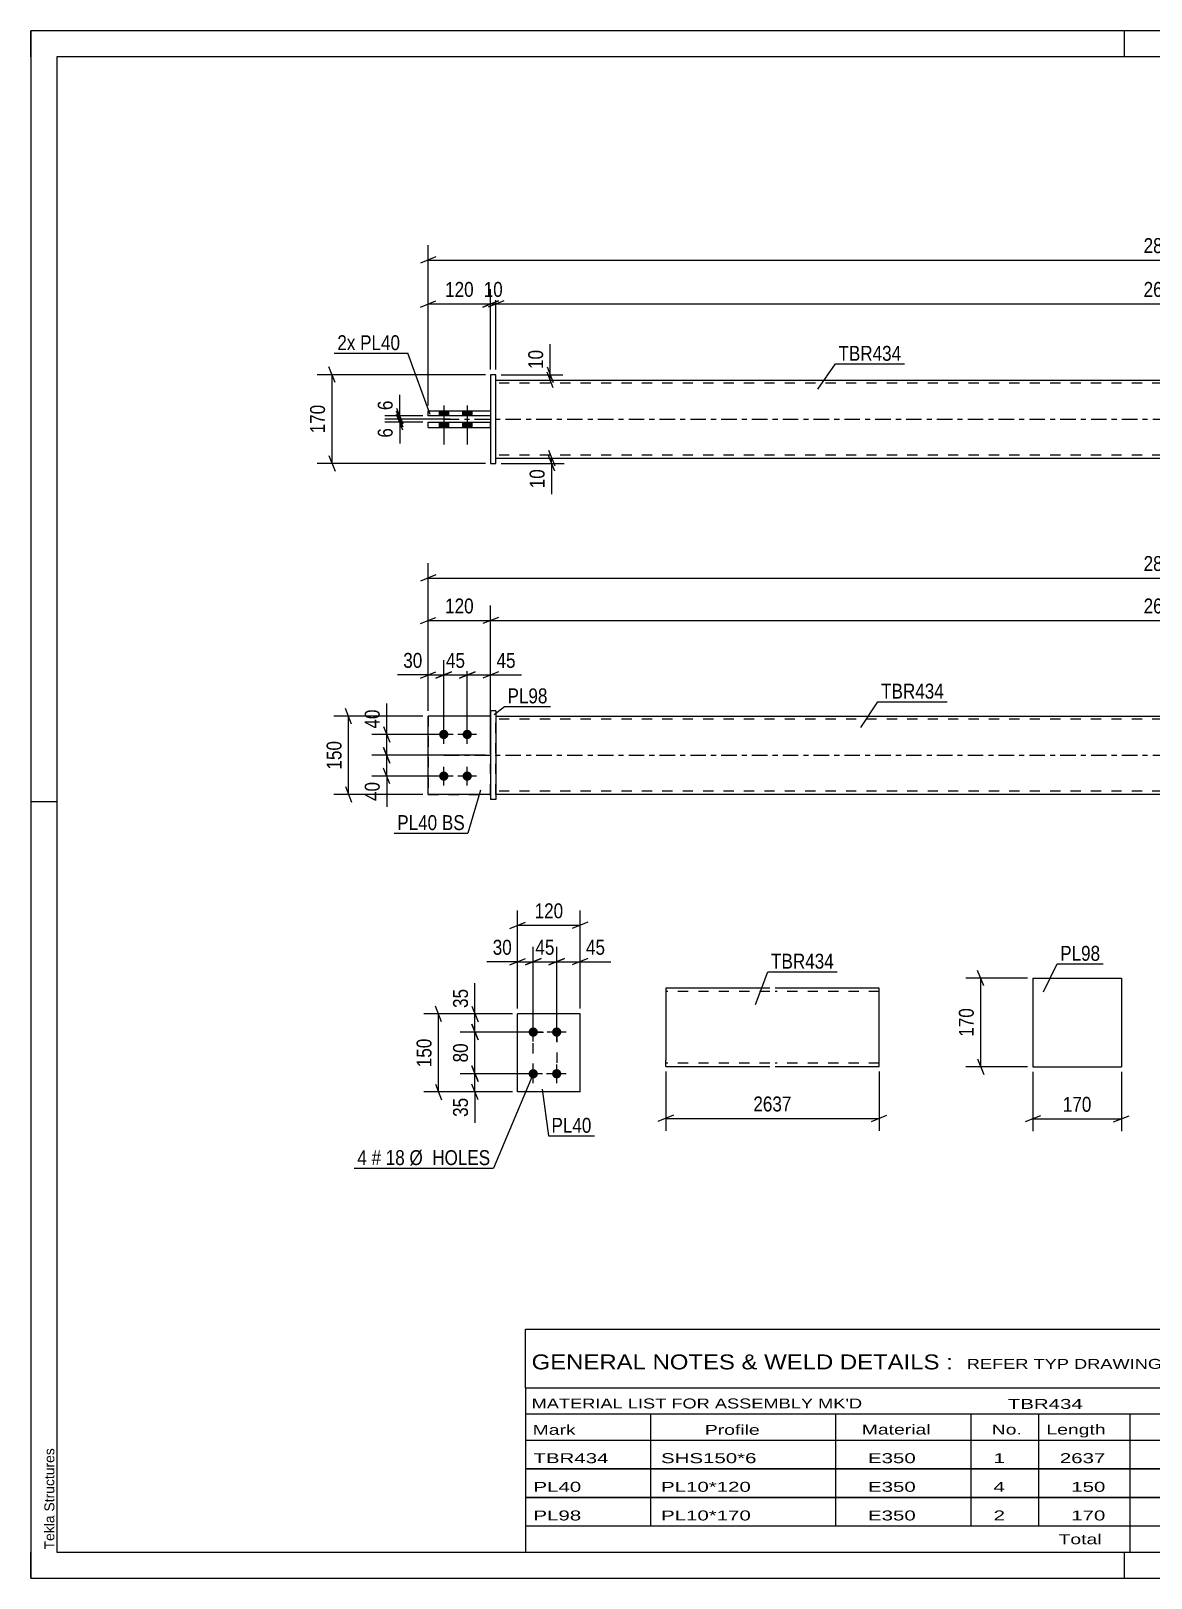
# Model space of a CAD drawing. Header units: millimetres. Extents: x 0 to 420, y 0 to 297.
# Drawn here: x 0 to 215.1, y 0 to 297 of the extents above; entities that cross this region are included whole.
import ezdxf

# ---------------------------------------------------------------- set-up
doc = ezdxf.new("R2010")
doc.units = ezdxf.units.MM
doc.linetypes.add('DXK_LINE_DOT2', pattern=[3.9198, 1.9599, -1.9599])
doc.linetypes.add('DXK_LINE_DOT3', pattern=[5.9187, 2.979, -0.9799, 0.9799, -0.9799])
doc.styles.add('Arial', font='ARIAL.TTF', dxfattribs={"height": 0.2})
doc.styles.add('Arial Narrow', font='ARIALN.TTF', dxfattribs={"height": 0.2})

# ---------------------------------------------------------------- blocks, each defined once
blk = doc.blocks.new('Unknown-580574633-1163')
at = {"color": 5, "linetype": 'Continuous'}
for p, q in [((420, 297), (0, 297)), ((0, 297), (0, 0)), ((0, 292), (0, 297)), ((210, 292), (210, 297)), ((415, 292), (5, 292)), ((5, 292), (5, 5)), ((5, 149), (0, 149)), ((0, 0), (0, 5)), ((5, 5), (415, 5)), ((210, 0), (210, 5)), ((0, 0), (420, 0))]:
    blk.add_line(p, q, dxfattribs=at)
at = {"color": 174, "linetype": 'Continuous', "style": 'Arial'}
blk.add_text('Tekla Structures', height=1.9102, rotation=90, dxfattribs=at).set_placement((4.5, 5.5))
blk = doc.blocks.new('Part-580574633-1761 - 1733')
at = {"color": 2, "linetype": 'Continuous'}
for p, q in [((88.28, 165.45), (76.28, 165.45)), ((76.28, 150.45), (76.28, 165.45)), ((88.28, 150.45), (76.28, 150.45))]:
    blk.add_line(p, q, dxfattribs=at)
at = {"color": 7, "linetype": 'DXK_LINE_DOT2'}
blk.add_line((88.28, 150.45), (88.28, 165.45), dxfattribs=at)
blk = doc.blocks.new('Bolt-580574633-1735 - 1733')
at = {"linetype": 'Continuous'}
for points in [[(79.28, 161.05, -1), (79.28, 162.85, -1)], [(83.78, 161.05, -1), (83.78, 162.85, -1)], [(79.28, 153.05, -1), (79.28, 154.85, -1)], [(83.78, 153.05, -1), (83.78, 154.85, -1)]]:
    blk.add_hatch(color=1, dxfattribs=at).paths.add_polyline_path(points)
at = {"color": 1, "linetype": 'Continuous'}
for p, q in [((79.28, 160.15), (79.28, 163.75)), ((83.78, 160.15), (83.78, 163.75)), ((81.08, 161.95), (77.48, 161.95)), ((85.58, 161.95), (81.98, 161.95)), ((79.28, 152.15), (79.28, 155.75)), ((83.78, 152.15), (83.78, 155.75)), ((81.08, 153.95), (77.48, 153.95)), ((85.58, 153.95), (81.98, 153.95))]:
    blk.add_line(p, q, dxfattribs=at)
blk = doc.blocks.new('Part-580574633-1741 - 1733')
at = {"color": 2, "linetype": 'Continuous'}
for p, q in [((89.28, 165.45), (217.28, 165.45)), ((217.38, 165.45), (345.38, 165.45)), ((217.28, 150.45), (89.28, 150.45)), ((345.38, 150.45), (217.38, 150.45))]:
    blk.add_line(p, q, dxfattribs=at)
at = {"color": 7, "linetype": 'DXK_LINE_DOT2'}
for p, q in [((89.28, 150.45), (89.28, 165.45)), ((217.28, 164.85), (89.28, 164.85)), ((345.38, 164.85), (217.38, 164.85)), ((345.38, 150.45), (345.38, 165.45)), ((217.28, 151.05), (89.28, 151.05)), ((345.38, 151.05), (217.38, 151.05))]:
    blk.add_line(p, q, dxfattribs=at)
at = {"color": 7, "linetype": 'DXK_LINE_DOT3'}
for p, q in [((79.28, 157.95), (217.28, 157.95)), ((217.38, 157.95), (355.38, 157.95))]:
    blk.add_line(p, q, dxfattribs=at)
blk = doc.blocks.new('Part-580574633-1756 - 1733')
at = {"color": 2, "linetype": 'Continuous'}
for p, q in [((89.28, 166.45), (88.28, 166.45)), ((88.28, 166.45), (88.28, 149.45)), ((89.28, 166.45), (89.28, 149.45)), ((89.28, 149.45), (88.28, 149.45))]:
    blk.add_line(p, q, dxfattribs=at)
blk = doc.blocks.new('Part-580574633-1766 - 1733')
at = {"color": 7, "linetype": 'DXK_LINE_DOT2'}
for p, q in [((88.28, 165.45), (76.28, 165.45)), ((76.28, 165.45), (76.28, 150.45)), ((88.28, 150.45), (88.28, 165.45)), ((76.28, 150.45), (88.28, 150.45))]:
    blk.add_line(p, q, dxfattribs=at)
blk = doc.blocks.new('Part-580574633-1440 - 1390')
at = {"color": 2, "linetype": 'Continuous'}
for p, q in [((89.28, 229.99), (217.28, 229.99)), ((217.38, 229.99), (345.38, 229.99)), ((89.28, 214.99), (217.28, 214.99)), ((217.38, 214.99), (345.38, 214.99))]:
    blk.add_line(p, q, dxfattribs=at)
at = {"color": 7, "linetype": 'DXK_LINE_DOT2'}
for p, q in [((89.28, 214.99), (89.28, 229.99)), ((217.28, 229.39), (89.28, 229.39)), ((345.38, 229.39), (217.38, 229.39)), ((345.38, 229.99), (345.38, 214.99)), ((217.28, 215.59), (89.28, 215.59)), ((345.38, 215.59), (217.38, 215.59))]:
    blk.add_line(p, q, dxfattribs=at)
at = {"color": 7, "linetype": 'DXK_LINE_DOT3'}
for p, q in [((79.28, 222.49), (217.28, 222.49)), ((217.38, 222.49), (355.38, 222.49))]:
    blk.add_line(p, q, dxfattribs=at)
blk = doc.blocks.new('Bolt-580574633-1424 - 1390')
at = {"linetype": 'Continuous'}
for points in [[(78.38, 223.09), (80.18, 223.09), (80.18, 224.09), (78.38, 224.09)], [(78.38, 223.09), (80.18, 223.09), (80.18, 224.09), (78.38, 224.09)], [(82.88, 223.09), (84.68, 223.09), (84.68, 224.09), (82.88, 224.09)], [(82.88, 223.09), (84.68, 223.09), (84.68, 224.09), (82.88, 224.09)], [(78.38, 220.89), (80.18, 220.89), (80.18, 221.89), (78.38, 221.89)], [(78.38, 220.89), (80.18, 220.89), (80.18, 221.89), (78.38, 221.89)], [(82.88, 220.89), (84.68, 220.89), (84.68, 221.89), (82.88, 221.89)], [(82.88, 220.89), (84.68, 220.89), (84.68, 221.89), (82.88, 221.89)]]:
    blk.add_hatch(color=1, dxfattribs=at).paths.add_polyline_path(points)
at = {"color": 1, "linetype": 'Continuous'}
for p, q in [((78.38, 224.09), (78.38, 223.09)), ((78.38, 224.09), (78.38, 223.09)), ((79.28, 225.09), (79.28, 217.59)), ((79.28, 225.09), (79.28, 217.59)), ((80.18, 224.09), (80.18, 223.09)), ((80.18, 224.09), (80.18, 223.09)), ((82.88, 224.09), (82.88, 223.09)), ((82.88, 224.09), (82.88, 223.09)), ((83.78, 225.09), (83.78, 217.59)), ((83.78, 225.09), (83.78, 217.59)), ((84.68, 224.09), (84.68, 223.09)), ((84.68, 224.09), (84.68, 223.09)), ((78.38, 221.89), (78.38, 220.89)), ((78.38, 221.89), (78.38, 220.89)), ((80.18, 221.89), (80.18, 220.89)), ((80.18, 221.89), (80.18, 220.89)), ((82.88, 221.89), (82.88, 220.89)), ((82.88, 221.89), (82.88, 220.89)), ((84.68, 221.89), (84.68, 220.89)), ((84.68, 221.89), (84.68, 220.89))]:
    blk.add_line(p, q, dxfattribs=at)
blk = doc.blocks.new('Part-580574633-1451 - 1390')
at = {"color": 2, "linetype": 'Continuous'}
for p, q in [((76.28, 224.09), (88.28, 224.09)), ((76.28, 223.09), (76.28, 224.09)), ((88.28, 223.09), (76.28, 223.09))]:
    blk.add_line(p, q, dxfattribs=at)
at = {"color": 7, "linetype": 'DXK_LINE_DOT2'}
blk.add_line((88.28, 224.09), (88.28, 223.09), dxfattribs=at)
blk = doc.blocks.new('Part-580574633-1456 - 1390')
at = {"color": 2, "linetype": 'Continuous'}
for p, q in [((76.28, 220.89), (76.28, 221.89)), ((76.28, 221.89), (88.28, 221.89)), ((76.28, 220.89), (88.28, 220.89))]:
    blk.add_line(p, q, dxfattribs=at)
at = {"color": 7, "linetype": 'DXK_LINE_DOT2'}
blk.add_line((88.28, 220.89), (88.28, 221.89), dxfattribs=at)
blk = doc.blocks.new('Part-580574633-1457 - 1390')
at = {"color": 2, "linetype": 'Continuous'}
for p, q in [((89.28, 230.99), (88.28, 230.99)), ((88.28, 230.99), (88.28, 213.99)), ((89.28, 213.99), (89.28, 230.99)), ((88.28, 213.99), (89.28, 213.99))]:
    blk.add_line(p, q, dxfattribs=at)
blk = doc.blocks.new('Part-580574633-2157 - 2117')
at = {"color": 2, "linetype": 'Continuous'}
for p, q in [((105.46, 108.31), (93.46, 108.31)), ((93.46, 93.31), (93.46, 108.31)), ((105.46, 93.31), (105.46, 108.31)), ((105.46, 93.31), (93.46, 93.31))]:
    blk.add_line(p, q, dxfattribs=at)
blk = doc.blocks.new('Bolt-580574633-2152 - 2117')
at = {"linetype": 'Continuous'}
for points in [[(96.46, 103.91, -1), (96.46, 105.71, -1)], [(100.96, 103.91, -1), (100.96, 105.71, -1)], [(96.46, 95.91, -1), (96.46, 97.71, -1)], [(100.96, 95.91, -1), (100.96, 97.71, -1)]]:
    blk.add_hatch(color=1, dxfattribs=at).paths.add_polyline_path(points)
at = {"color": 1, "linetype": 'Continuous'}
for p, q in [((98.26, 104.81), (94.66, 104.81)), ((96.46, 103.01), (96.46, 106.61)), ((102.76, 104.81), (99.16, 104.81)), ((100.96, 103.01), (100.96, 106.61)), ((96.46, 95.01), (96.46, 98.61)), ((100.96, 95.01), (100.96, 98.61)), ((98.26, 96.81), (94.66, 96.81)), ((102.76, 96.81), (99.16, 96.81))]:
    blk.add_line(p, q, dxfattribs=at)
blk = doc.blocks.new('Part-580574633-2288 - 2282')
at = {"color": 2, "linetype": 'Continuous'}
for p, q in [((192.4, 115.16), (192.4, 98.16)), ((192.4, 115.16), (209.4, 115.16)), ((209.4, 115.16), (209.4, 98.16)), ((192.4, 98.16), (209.4, 98.16))]:
    blk.add_line(p, q, dxfattribs=at)
blk = doc.blocks.new('Part-580574633-2314 - 2307')
at = {"color": 2, "linetype": 'Continuous'}
for p, q in [((121.89, 113.23), (121.89, 99.43)), ((141.89, 113.23), (121.89, 113.23)), ((162.89, 113.23), (142.89, 113.23)), ((162.89, 98.23), (162.89, 113.23)), ((121.89, 98.58), (121.89, 99.43)), ((121.89, 98.32), (121.89, 98.58)), ((121.89, 98.23), (121.89, 98.32)), ((121.89, 98.23), (141.89, 98.23)), ((142.89, 98.23), (162.89, 98.23))]:
    blk.add_line(p, q, dxfattribs=at)
at = {"color": 7, "linetype": 'DXK_LINE_DOT2'}
for p, q in [((141.89, 112.63), (121.89, 112.63)), ((162.89, 112.63), (142.89, 112.63)), ((121.89, 98.58), (121.89, 99.43)), ((121.89, 98.83), (121.89, 98.88)), ((121.89, 98.83), (121.89, 98.88)), ((141.89, 98.83), (121.89, 98.83)), ((162.89, 98.83), (142.89, 98.83)), ((162.89, 98.83), (162.89, 98.88))]:
    blk.add_line(p, q, dxfattribs=at)
blk = doc.blocks.new('Rectangle-580574633-2267 - 2117')
at = {"color": 1, "linetype": 'DXK_LINE_DOT2'}
blk.add_lwpolyline([(96.46, 104.81), (100.96, 104.81), (100.96, 96.81), (96.46, 96.81), (96.46, 104.81)], close=True, dxfattribs=at)
blk = doc.blocks.new('StraightDimension-580574633-1850 - 1733')
at = {"color": 7, "linetype": 'Continuous'}
for p, q in [((76.28, 166.45), (76.28, 194.83)), ((358.38, 166.45), (358.38, 194.83)), ((77.78, 192.58), (74.78, 191.38)), ((76.28, 191.98), (358.38, 191.98)), ((356.88, 191.38), (359.88, 192.58))]:
    blk.add_line(p, q, dxfattribs=at)
at = {"color": 0}
blk.add_wipeout([(221.59, 192.73), (221.59, 196.93), (213.07, 196.93), (213.07, 192.73)], dxfattribs=at)
at = {"color": 3, "style": 'Arial Narrow'}
blk.add_text('2897', height=2.863, dxfattribs=at).set_placement((213.67, 193.33))
blk = doc.blocks.new('StraightDimension-580574633-1994 - 1733')
at = {"color": 7, "linetype": 'Continuous'}
for p, q in [((87.28, 157.95), (65.47, 157.95)), ((67.72, 159.45), (68.92, 156.45)), ((68.32, 153.95), (68.32, 157.95)), ((68.92, 152.45), (67.72, 155.45)), ((78.28, 153.95), (65.47, 153.95))]:
    blk.add_line(p, q, dxfattribs=at)
at = {"color": 0}
blk.add_wipeout([(67.57, 153.43), (63.37, 153.43), (63.37, 148.57), (67.57, 148.57)], dxfattribs=at)
at = {"color": 7, "linetype": 'Continuous'}
blk.add_line((68.32, 153.95), (68.32, 148.05), dxfattribs=at)
blk.add_line((68.32, 153.95), (68.32, 148.05), dxfattribs=at)
at = {"color": 3, "style": 'Arial Narrow'}
blk.add_text('40', height=2.863, rotation=90.0002, dxfattribs=at).set_placement((66.97, 149.17))
blk = doc.blocks.new('StraightDimension-580574633-1908 - 1733')
at = {"color": 7, "linetype": 'Continuous'}
for p, q in [((89.78, 184.43), (86.78, 183.23)), ((88.28, 158.95), (88.28, 186.68)), ((344.88, 183.23), (347.88, 184.43)), ((346.38, 166.45), (346.38, 186.68)), ((88.28, 183.83), (346.38, 183.83))]:
    blk.add_line(p, q, dxfattribs=at)
at = {"color": 0}
blk.add_wipeout([(221.59, 184.58), (221.59, 188.78), (213.07, 188.78), (213.07, 184.58)], dxfattribs=at)
at = {"color": 3, "style": 'Arial Narrow'}
blk.add_text('2657', height=2.863, dxfattribs=at).set_placement((213.67, 185.18))
blk = doc.blocks.new('StraightDimension-580574633-1923 - 1733')
at = {"color": 7, "linetype": 'Continuous'}
for p, q in [((74.78, 183.23), (77.78, 184.43)), ((76.28, 166.45), (76.28, 186.68)), ((89.78, 184.43), (86.78, 183.23)), ((88.28, 158.95), (88.28, 186.68)), ((76.28, 183.83), (88.28, 183.83))]:
    blk.add_line(p, q, dxfattribs=at)
at = {"color": 0}
blk.add_wipeout([(85.62, 184.58), (85.62, 188.78), (78.94, 188.78), (78.94, 184.58)], dxfattribs=at)
at = {"color": 3, "style": 'Arial Narrow'}
blk.add_text('120', height=2.863, dxfattribs=at).set_placement((79.54, 185.18))
blk = doc.blocks.new('StraightDimension-580574633-1939 - 1733')
at = {"color": 7, "linetype": 'Continuous'}
for p, q in [((83.78, 162.95), (83.78, 176.23)), ((88.28, 166.45), (88.28, 176.23)), ((82.28, 172.78), (85.28, 173.98)), ((83.78, 173.38), (88.28, 173.38)), ((89.78, 173.98), (86.78, 172.78))]:
    blk.add_line(p, q, dxfattribs=at)
at = {"color": 0}
blk.add_wipeout([(93.66, 174.13), (93.66, 178.33), (88.81, 178.33), (88.81, 174.13)], dxfattribs=at)
at = {"color": 7, "linetype": 'Continuous'}
blk.add_line((88.28, 173.38), (94.19, 173.38), dxfattribs=at)
blk.add_line((88.28, 173.38), (94.19, 173.38), dxfattribs=at)
at = {"color": 3, "style": 'Arial Narrow'}
blk.add_text('45', height=2.863, dxfattribs=at).set_placement((89.41, 174.73))
blk = doc.blocks.new('StraightDimension-580574633-1955 - 1733')
at = {"color": 7, "linetype": 'Continuous'}
for p, q in [((79.28, 162.95), (79.28, 176.23)), ((83.78, 162.95), (83.78, 176.23)), ((77.78, 172.78), (80.78, 173.98)), ((79.28, 173.38), (83.78, 173.38)), ((85.28, 173.98), (82.28, 172.78))]:
    blk.add_line(p, q, dxfattribs=at)
at = {"color": 0}
blk.add_wipeout([(83.96, 174.13), (83.96, 178.33), (79.1, 178.33), (79.1, 174.13)], dxfattribs=at)
at = {"color": 3, "style": 'Arial Narrow'}
blk.add_text('45', height=2.863, dxfattribs=at).set_placement((79.7, 174.73))
blk = doc.blocks.new('StraightDimension-580574633-1968 - 1733')
at = {"color": 7, "linetype": 'Continuous'}
for p, q in [((76.28, 166.45), (76.28, 176.23)), ((79.28, 162.95), (79.28, 176.23)), ((74.78, 172.78), (77.78, 173.98)), ((76.28, 173.38), (79.28, 173.38)), ((80.78, 173.98), (77.78, 172.78))]:
    blk.add_line(p, q, dxfattribs=at)
at = {"color": 0}
blk.add_wipeout([(75.76, 174.13), (75.76, 178.33), (70.9, 178.33), (70.9, 174.13)], dxfattribs=at)
at = {"color": 7, "linetype": 'Continuous'}
blk.add_line((76.28, 173.38), (70.37, 173.38), dxfattribs=at)
blk.add_line((76.28, 173.38), (70.37, 173.38), dxfattribs=at)
at = {"color": 3, "style": 'Arial Narrow'}
blk.add_text('30', height=2.863, dxfattribs=at).set_placement((71.5, 174.73))
blk = doc.blocks.new('StraightDimension-580574633-1985 - 1733')
at = {"color": 7, "linetype": 'Continuous'}
for p, q in [((67.72, 163.45), (68.92, 160.45)), ((78.28, 161.95), (65.47, 161.95)), ((68.32, 157.95), (68.32, 161.95)), ((87.28, 157.95), (65.47, 157.95)), ((68.92, 156.45), (67.72, 159.45))]:
    blk.add_line(p, q, dxfattribs=at)
at = {"color": 0}
blk.add_wipeout([(67.57, 167.34), (63.37, 167.34), (63.37, 162.48), (67.57, 162.48)], dxfattribs=at)
at = {"color": 7, "linetype": 'Continuous'}
blk.add_line((68.32, 161.95), (68.32, 167.86), dxfattribs=at)
blk.add_line((68.32, 161.95), (68.32, 167.86), dxfattribs=at)
at = {"color": 3, "style": 'Arial Narrow'}
blk.add_text('40', height=2.863, rotation=90.0002, dxfattribs=at).set_placement((66.97, 163.08))
blk = doc.blocks.new('StraightDimension-580574633-2004 - 1733')
at = {"color": 7, "linetype": 'Continuous'}
for p, q in [((61.59, 163.95), (60.39, 166.95)), ((75.28, 165.45), (58.14, 165.45)), ((60.99, 150.45), (60.99, 165.45)), ((60.39, 151.95), (61.59, 148.95)), ((75.28, 150.45), (58.14, 150.45))]:
    blk.add_line(p, q, dxfattribs=at)
at = {"color": 0}
blk.add_wipeout([(60.24, 161.3), (56.04, 161.3), (56.04, 154.61), (60.24, 154.61)], dxfattribs=at)
at = {"color": 3, "style": 'Arial Narrow'}
blk.add_text('150', height=2.863, rotation=90.0002, dxfattribs=at).set_placement((59.64, 155.21))
blk = doc.blocks.new('StraightDimension-580574633-1665 - 1390')
at = {"color": 7, "linetype": 'Continuous'}
for p, q in [((58.42, 229.49), (57.22, 232.49)), ((87.28, 230.99), (54.97, 230.99)), ((57.82, 213.99), (57.82, 230.99)), ((87.28, 213.99), (54.97, 213.99)), ((57.22, 215.49), (58.42, 212.49))]:
    blk.add_line(p, q, dxfattribs=at)
at = {"color": 0}
blk.add_wipeout([(57.07, 225.83), (52.87, 225.83), (52.87, 219.15), (57.07, 219.15)], dxfattribs=at)
at = {"color": 3, "style": 'Arial Narrow'}
blk.add_text('170', height=2.863, rotation=90.0002, dxfattribs=at).set_placement((56.47, 219.75))
blk = doc.blocks.new('StraightDimension-580574633-1634 - 1390')
at = {"color": 7, "linetype": 'Continuous'}
for p, q in [((99.11, 232.49), (100.31, 229.49)), ((90.28, 230.99), (102.11, 230.99)), ((90.28, 229.99), (102.11, 229.99)), ((100.31, 228.49), (99.11, 231.49)), ((99.71, 229.99), (99.71, 230.99))]:
    blk.add_line(p, q, dxfattribs=at)
at = {"color": 0}
blk.add_wipeout([(98.96, 236.37), (94.76, 236.37), (94.76, 231.51), (98.96, 231.51)], dxfattribs=at)
at = {"color": 7, "linetype": 'Continuous'}
blk.add_line((99.71, 230.99), (99.71, 236.89), dxfattribs=at)
blk.add_line((99.71, 230.99), (99.71, 236.89), dxfattribs=at)
at = {"color": 3, "style": 'Arial Narrow'}
blk.add_text('10', height=2.863, rotation=90.0002, dxfattribs=at).set_placement((98.36, 232.11))
blk = doc.blocks.new('StraightDimension-580574633-1562 - 1390')
at = {"color": 7, "linetype": 'Continuous'}
for p, q in [((76.28, 225.09), (76.28, 255.86)), ((358.38, 225.09), (358.38, 255.86)), ((77.78, 253.61), (74.78, 252.41)), ((76.28, 253.01), (358.38, 253.01)), ((356.88, 252.41), (359.88, 253.61))]:
    blk.add_line(p, q, dxfattribs=at)
at = {"color": 0}
blk.add_wipeout([(221.59, 253.76), (221.59, 257.96), (213.07, 257.96), (213.07, 253.76)], dxfattribs=at)
at = {"color": 3, "style": 'Arial Narrow'}
blk.add_text('2897', height=2.863, dxfattribs=at).set_placement((213.67, 254.36))
blk = doc.blocks.new('StraightDimension-580574633-1583 - 1390')
at = {"color": 7, "linetype": 'Continuous'}
for p, q in [((89.28, 231.99), (89.28, 247.45)), ((345.38, 231.99), (345.38, 247.45)), ((90.78, 245.2), (87.78, 244)), ((89.28, 244.6), (345.38, 244.6)), ((343.88, 244), (346.88, 245.2))]:
    blk.add_line(p, q, dxfattribs=at)
at = {"color": 0}
blk.add_wipeout([(221.59, 245.35), (221.59, 249.55), (213.07, 249.55), (213.07, 245.35)], dxfattribs=at)
at = {"color": 3, "style": 'Arial Narrow'}
blk.add_text('2637', height=2.863, dxfattribs=at).set_placement((213.67, 245.95))
blk = doc.blocks.new('StraightDimension-580574633-1593 - 1390')
at = {"color": 7, "linetype": 'Continuous'}
for p, q in [((88.28, 231.99), (88.28, 247.45)), ((89.28, 231.99), (89.28, 247.45)), ((86.78, 244), (89.78, 245.2)), ((90.78, 245.2), (87.78, 244)), ((88.28, 244.6), (89.28, 244.6))]:
    blk.add_line(p, q, dxfattribs=at)
at = {"color": 0}
blk.add_wipeout([(91.21, 245.35), (91.21, 249.55), (86.35, 249.55), (86.35, 245.35)], dxfattribs=at)
at = {"color": 3, "style": 'Arial Narrow'}
blk.add_text('10', height=2.863, dxfattribs=at).set_placement((86.95, 245.95))
blk = doc.blocks.new('StraightDimension-580574633-1603 - 1390')
at = {"color": 7, "linetype": 'Continuous'}
for p, q in [((76.28, 225.09), (76.28, 247.45)), ((88.28, 231.99), (88.28, 247.45)), ((74.78, 244), (77.78, 245.2)), ((76.28, 244.6), (88.28, 244.6)), ((89.78, 245.2), (86.78, 244))]:
    blk.add_line(p, q, dxfattribs=at)
at = {"color": 0}
blk.add_wipeout([(85.62, 245.35), (85.62, 249.55), (78.94, 249.55), (78.94, 245.35)], dxfattribs=at)
at = {"color": 3, "style": 'Arial Narrow'}
blk.add_text('120', height=2.863, dxfattribs=at).set_placement((79.54, 245.95))
blk = doc.blocks.new('StraightDimension-580574633-1624 - 1390')
at = {"color": 7, "linetype": 'Continuous'}
for p, q in [((90.28, 214.99), (102.38, 214.99)), ((90.28, 213.99), (102.38, 213.99)), ((99.38, 216.49), (100.58, 213.49)), ((100.58, 212.49), (99.38, 215.49)), ((99.98, 213.99), (99.98, 214.99))]:
    blk.add_line(p, q, dxfattribs=at)
at = {"color": 0}
blk.add_wipeout([(99.23, 213.46), (95.03, 213.46), (95.03, 208.61), (99.23, 208.61)], dxfattribs=at)
at = {"color": 7, "linetype": 'Continuous'}
blk.add_line((99.98, 213.99), (99.98, 208.08), dxfattribs=at)
blk.add_line((99.98, 213.99), (99.98, 208.08), dxfattribs=at)
at = {"color": 3, "style": 'Arial Narrow'}
blk.add_text('10', height=2.863, rotation=90.0002, dxfattribs=at).set_placement((98.63, 209.21))
blk = doc.blocks.new('StraightDimension-580574633-1676 - 1390')
at = {"color": 7, "linetype": 'Continuous'}
for p, q in [((70.21, 223.99), (71.41, 220.99)), ((71.41, 220.39), (70.21, 223.39)), ((80.53, 222.49), (67.96, 222.49)), ((75.28, 221.89), (67.96, 221.89)), ((70.81, 221.89), (70.81, 222.49))]:
    blk.add_line(p, q, dxfattribs=at)
at = {"color": 0}
blk.add_wipeout([(70.06, 221.36), (65.86, 221.36), (65.86, 218.33), (70.06, 218.33)], dxfattribs=at)
at = {"color": 7, "linetype": 'Continuous'}
blk.add_line((70.81, 221.89), (70.81, 217.81), dxfattribs=at)
blk.add_line((70.81, 221.89), (70.81, 217.81), dxfattribs=at)
at = {"color": 3, "style": 'Arial Narrow'}
blk.add_text('6', height=2.86, rotation=90.0002, dxfattribs=at).set_placement((69.46, 218.93))
blk = doc.blocks.new('StraightDimension-580574633-1686 - 1390')
at = {"color": 7, "linetype": 'Continuous'}
for p, q in [((75.28, 223.09), (67.96, 223.09)), ((70.21, 224.59), (71.41, 221.59)), ((71.41, 220.99), (70.21, 223.99)), ((70.81, 222.49), (70.81, 223.09)), ((80.53, 222.49), (67.96, 222.49))]:
    blk.add_line(p, q, dxfattribs=at)
at = {"color": 0}
blk.add_wipeout([(70.06, 226.64), (65.86, 226.64), (65.86, 223.61), (70.06, 223.61)], dxfattribs=at)
at = {"color": 7, "linetype": 'Continuous'}
blk.add_line((70.81, 223.09), (70.81, 227.17), dxfattribs=at)
blk.add_line((70.81, 223.09), (70.81, 227.17), dxfattribs=at)
at = {"color": 3, "style": 'Arial Narrow'}
blk.add_text('6', height=2.86, rotation=90.0002, dxfattribs=at).set_placement((69.46, 224.21))
blk = doc.blocks.new('StraightDimension-580574633-2160 - 2117')
at = {"color": 7, "linetype": 'Continuous'}
for p, q in [((93.46, 109.31), (93.46, 128.16)), ((105.46, 109.31), (105.46, 128.16)), ((91.96, 124.71), (94.96, 125.91)), ((93.46, 125.31), (105.46, 125.31)), ((106.96, 125.91), (103.96, 124.71))]:
    blk.add_line(p, q, dxfattribs=at)
at = {"color": 0}
blk.add_wipeout([(102.8, 126.06), (102.8, 130.26), (96.12, 130.26), (96.12, 126.06)], dxfattribs=at)
at = {"color": 3, "style": 'Arial Narrow'}
blk.add_text('120', height=2.863, dxfattribs=at).set_placement((96.72, 126.66))
blk = doc.blocks.new('StraightDimension-580574633-2177 - 2117')
at = {"color": 7, "linetype": 'Continuous'}
for p, q in [((94.96, 117.71), (97.96, 118.91)), ((96.46, 105.81), (96.46, 121.16)), ((102.46, 118.91), (99.46, 117.71)), ((100.96, 105.81), (100.96, 121.16)), ((96.46, 118.31), (100.96, 118.31))]:
    blk.add_line(p, q, dxfattribs=at)
at = {"color": 0}
blk.add_wipeout([(101.14, 119.06), (101.14, 123.26), (96.28, 123.26), (96.28, 119.06)], dxfattribs=at)
at = {"color": 3, "style": 'Arial Narrow'}
blk.add_text('45', height=2.863, dxfattribs=at).set_placement((96.88, 119.66))
blk = doc.blocks.new('StraightDimension-580574633-2187 - 2117')
at = {"color": 7, "linetype": 'Continuous'}
for p, q in [((91.96, 117.71), (94.96, 118.91)), ((93.46, 109.31), (93.46, 121.16)), ((97.96, 118.91), (94.96, 117.71)), ((96.46, 105.81), (96.46, 121.16)), ((93.46, 118.31), (96.46, 118.31))]:
    blk.add_line(p, q, dxfattribs=at)
at = {"color": 0}
blk.add_wipeout([(92.94, 119.06), (92.94, 123.26), (88.08, 123.26), (88.08, 119.06)], dxfattribs=at)
at = {"color": 7, "linetype": 'Continuous'}
blk.add_line((93.46, 118.31), (87.56, 118.31), dxfattribs=at)
blk.add_line((93.46, 118.31), (87.56, 118.31), dxfattribs=at)
at = {"color": 3, "style": 'Arial Narrow'}
blk.add_text('30', height=2.863, dxfattribs=at).set_placement((88.68, 119.66))
blk = doc.blocks.new('StraightDimension-580574633-2200 - 2117')
at = {"color": 7, "linetype": 'Continuous'}
for p, q in [((99.46, 117.71), (102.46, 118.91)), ((100.96, 105.81), (100.96, 121.16)), ((106.96, 118.91), (103.96, 117.71)), ((105.46, 109.31), (105.46, 121.16)), ((100.96, 118.31), (105.46, 118.31))]:
    blk.add_line(p, q, dxfattribs=at)
at = {"color": 0}
blk.add_wipeout([(110.84, 119.06), (110.84, 123.26), (105.99, 123.26), (105.99, 119.06)], dxfattribs=at)
at = {"color": 7, "linetype": 'Continuous'}
blk.add_line((105.46, 118.31), (111.37, 118.31), dxfattribs=at)
blk.add_line((105.46, 118.31), (111.37, 118.31), dxfattribs=at)
at = {"color": 3, "style": 'Arial Narrow'}
blk.add_text('45', height=2.863, dxfattribs=at).set_placement((106.59, 119.66))
blk = doc.blocks.new('StraightDimension-580574633-2214 - 2117')
at = {"color": 7, "linetype": 'Continuous'}
for p, q in [((92.46, 108.31), (75.42, 108.31)), ((78.87, 106.81), (77.67, 109.81)), ((78.27, 93.31), (78.27, 108.31)), ((92.46, 93.31), (75.42, 93.31)), ((77.67, 94.81), (78.87, 91.81))]:
    blk.add_line(p, q, dxfattribs=at)
at = {"color": 0}
blk.add_wipeout([(77.52, 104.16), (73.32, 104.16), (73.32, 97.47), (77.52, 97.47)], dxfattribs=at)
at = {"color": 3, "style": 'Arial Narrow'}
blk.add_text('150', height=2.863, rotation=90.0002, dxfattribs=at).set_placement((76.92, 98.07))
blk = doc.blocks.new('StraightDimension-580574633-2231 - 2117')
at = {"color": 7, "linetype": 'Continuous'}
for p, q in [((84.67, 98.31), (85.87, 95.31)), ((95.46, 96.81), (82.42, 96.81)), ((85.27, 93.31), (85.27, 96.81)), ((92.46, 93.31), (82.42, 93.31)), ((85.87, 91.81), (84.67, 94.81))]:
    blk.add_line(p, q, dxfattribs=at)
at = {"color": 0}
blk.add_wipeout([(84.52, 92.79), (80.32, 92.79), (80.32, 87.93), (84.52, 87.93)], dxfattribs=at)
at = {"color": 7, "linetype": 'Continuous'}
blk.add_line((85.27, 93.31), (85.27, 87.41), dxfattribs=at)
blk.add_line((85.27, 93.31), (85.27, 87.41), dxfattribs=at)
at = {"color": 3, "style": 'Arial Narrow'}
blk.add_text('35', height=2.863, rotation=90.0002, dxfattribs=at).set_placement((83.92, 88.53))
blk = doc.blocks.new('StraightDimension-580574633-2244 - 2117')
at = {"color": 7, "linetype": 'Continuous'}
for p, q in [((95.46, 104.81), (82.42, 104.81)), ((84.67, 106.31), (85.87, 103.31)), ((85.27, 96.81), (85.27, 104.81)), ((85.87, 95.31), (84.67, 98.31)), ((95.46, 96.81), (82.42, 96.81))]:
    blk.add_line(p, q, dxfattribs=at)
at = {"color": 0}
blk.add_wipeout([(84.52, 103.24), (80.32, 103.24), (80.32, 98.39), (84.52, 98.39)], dxfattribs=at)
at = {"color": 3, "style": 'Arial Narrow'}
blk.add_text('80', height=2.863, rotation=90.0002, dxfattribs=at).set_placement((83.92, 98.99))
blk = doc.blocks.new('StraightDimension-580574633-2254 - 2117')
at = {"color": 7, "linetype": 'Continuous'}
for p, q in [((92.46, 108.31), (82.42, 108.31)), ((84.67, 109.81), (85.87, 106.81)), ((85.27, 104.81), (85.27, 108.31)), ((95.46, 104.81), (82.42, 104.81)), ((85.87, 103.31), (84.67, 106.31))]:
    blk.add_line(p, q, dxfattribs=at)
at = {"color": 0}
blk.add_wipeout([(84.52, 113.7), (80.32, 113.7), (80.32, 108.84), (84.52, 108.84)], dxfattribs=at)
at = {"color": 7, "linetype": 'Continuous'}
blk.add_line((85.27, 108.31), (85.27, 114.22), dxfattribs=at)
blk.add_line((85.27, 108.31), (85.27, 114.22), dxfattribs=at)
at = {"color": 3, "style": 'Arial Narrow'}
blk.add_text('35', height=2.863, rotation=90.0002, dxfattribs=at).set_placement((83.92, 109.44))
blk = doc.blocks.new('StraightDimension-580574633-2290 - 2282')
at = {"color": 7, "linetype": 'Continuous'}
for p, q in [((183, 113.66), (181.8, 116.66)), ((191.4, 115.16), (179.55, 115.16)), ((182.4, 98.16), (182.4, 115.16)), ((191.4, 98.16), (179.55, 98.16)), ((181.8, 99.66), (183, 96.66))]:
    blk.add_line(p, q, dxfattribs=at)
at = {"color": 0}
blk.add_wipeout([(181.65, 110), (177.45, 110), (177.45, 103.32), (181.65, 103.32)], dxfattribs=at)
at = {"color": 3, "style": 'Arial Narrow'}
blk.add_text('170', height=2.863, rotation=90.0002, dxfattribs=at).set_placement((181.05, 103.92))
blk = doc.blocks.new('StraightDimension-580574633-2299 - 2282')
at = {"color": 7, "linetype": 'Continuous'}
for p, q in [((192.4, 97.16), (192.4, 85.76)), ((209.4, 97.16), (209.4, 85.76)), ((193.9, 88.76), (190.9, 87.56)), ((192.4, 88.16), (209.4, 88.16)), ((207.9, 87.56), (210.9, 88.76))]:
    blk.add_line(p, q, dxfattribs=at)
at = {"color": 0}
blk.add_wipeout([(204.24, 88.91), (204.24, 93.11), (197.56, 93.11), (197.56, 88.91)], dxfattribs=at)
at = {"color": 3, "style": 'Arial Narrow'}
blk.add_text('170', height=2.863, dxfattribs=at).set_placement((198.16, 89.51))
blk = doc.blocks.new('StraightDimension-580574633-2317 - 2307')
at = {"color": 7, "linetype": 'Continuous'}
for p, q in [((121.89, 97.23), (121.89, 85.83)), ((162.89, 97.23), (162.89, 85.83)), ((123.39, 88.83), (120.39, 87.63)), ((121.89, 88.23), (162.89, 88.23)), ((161.39, 87.63), (164.39, 88.83))]:
    blk.add_line(p, q, dxfattribs=at)
at = {"color": 0}
blk.add_wipeout([(146.64, 88.98), (146.64, 93.18), (138.13, 93.18), (138.13, 88.98)], dxfattribs=at)
at = {"color": 3, "style": 'Arial Narrow'}
blk.add_text('2637', height=2.863, dxfattribs=at).set_placement((138.73, 89.58))
blk = doc.blocks.new('Unknown-580574633-3713')
at = {"color": 7, "linetype": 'Continuous'}
for p, q in [((95, 47.75), (255, 47.75)), ((95, 36.5), (95, 47.75)), ((255, 47.75), (255, 36.5)), ((95, 36.5), (255, 36.5)), ((95, 36.5), (95, 31.5)), ((255, 36.5), (255, 31.5)), ((95, 31.5), (255, 31.5)), ((95, 31.5), (95, 26.5)), ((119, 31.5), (119, 26.5)), ((154.5, 31.5), (154.5, 26.5)), ((180.5, 31.5), (180.5, 26.5)), ((193.5, 31.5), (193.5, 26.5)), ((211, 31.5), (211, 26.5)), ((233, 31.5), (233, 26.5)), ((255, 31.5), (255, 26.5)), ((95, 26.5), (255, 26.5)), ((95, 26.45), (95, 21.05)), ((95, 26.45), (255, 26.45)), ((119, 26.5), (119, 21)), ((154.5, 26.5), (154.5, 21)), ((180.5, 26.5), (180.5, 21)), ((193.5, 26.5), (193.5, 21)), ((211, 26.5), (211, 21)), ((233, 26.5), (233, 21)), ((255, 26.45), (255, 21.05)), ((95, 21.05), (255, 21.05)), ((95, 20.95), (95, 15.55)), ((95, 20.95), (255, 20.95)), ((119, 21), (119, 15.5)), ((154.5, 21), (154.5, 15.5)), ((180.5, 21), (180.5, 15.5)), ((193.5, 21), (193.5, 15.5)), ((211, 21), (211, 15.5)), ((233, 21), (233, 15.5)), ((255, 20.95), (255, 15.55)), ((95, 15.55), (255, 15.55)), ((95, 15.45), (95, 10.05)), ((95, 15.45), (255, 15.45)), ((119, 15.5), (119, 10)), ((154.5, 15.5), (154.5, 10)), ((180.5, 15.5), (180.5, 10)), ((193.5, 15.5), (193.5, 10)), ((211, 15.5), (211, 10)), ((233, 15.5), (233, 10)), ((255, 15.45), (255, 10.05)), ((95, 10.05), (255, 10.05)), ((95, 10), (255, 10)), ((95, 10), (95, 5)), ((211, 10), (211, 5)), ((233, 10), (233, 5)), ((255, 10), (255, 5)), ((95, 5), (255, 5))]:
    blk.add_line(p, q, dxfattribs=at)
at = {"color": 7, "style": 'Arial Narrow'}
for s, height, width, p in [('GENERAL NOTES & WELD DETAILS :', 2.8633, 1.4, (96.15, 40.06)), ('REFER TYP DRAWING TYP-01', 1.9089, 1.6, (179.7, 40.16)), ("MATERIAL LIST FOR ASSEMBLY MK'D", 1.9089, 1.6, (96.15, 32.56)), ('TBR434', 1.909, 1.794707, (187.59, 32.47)), ('1', 1.91, 1.794707, (217.08, 32.56)), ('No. Required', 1.9089, 1.6, (226.41, 32.56)), ('Mark', 1.909, 1.7, (96.34, 27.5)), ('Profile', 1.909, 1.7, (129.41, 27.5)), ('Material', 1.909, 1.7, (159.54, 27.56)), ('No.', 1.909, 1.7, (184.5, 27.56)), ('Length', 1.909, 1.7, (195, 27.56)), ('Area', 1.909, 1.7, (217.5, 27.56)), ('Weight', 1.909, 1.7, (237, 27.56))]:
    blk.add_text(s, height=height, dxfattribs=dict(at, width=width)).set_placement(p)
at = {"color": 7, "linetype": 'Continuous', "style": 'Arial Narrow'}
for s, height, width, p in [('TBR434', 1.909, 1.794707, (96.5, 22.06)), ('SHS150*6', 1.909, 1.794707, (121, 22.06)), ('E350', 1.909, 1.794707, (160.74, 22.06)), ('1', 1.91, 1.794707, (184.86, 22.06)), ('2637', 1.909, 1.794707, (197.58, 22.06)), ('1.6', 1.909, 1.794707, (221.32, 22.06)), ('71.5', 1.909, 1.794707, (240.14, 22.06)), ('PL40', 1.909, 1.794707, (96.5, 16.56)), ('PL10*120', 1.909, 1.794707, (121, 16.56)), ('E350', 1.909, 1.794707, (160.74, 16.56)), ('4', 1.91, 1.794707, (184.86, 16.56)), ('150', 1.909, 1.794707, (199.77, 16.56)), ('0.0', 1.909, 1.794707, (221.32, 16.56)), ('5.7', 1.909, 1.794707, (242.33, 16.56)), ('PL98', 1.909, 1.794707, (96.5, 11.06)), ('PL10*170', 1.909, 1.794707, (121, 11.06)), ('E350', 1.909, 1.794707, (160.74, 11.06)), ('2', 1.91, 1.794707, (184.86, 11.06)), ('170', 1.909, 1.794707, (199.77, 11.06)), ('0.1', 1.909, 1.794707, (221.32, 11.06)), ('4.5', 1.909, 1.794707, (242.33, 11.06)), ('Total', 1.909, 1.7, (197.33, 6.5)), ('1.9', 1.909, 1.794707, (220.83, 6.5)), ('81.7', 1.909, 1.794707, (240.14, 6.5))]:
    blk.add_text(s, height=height, dxfattribs=dict(at, width=width)).set_placement(p)
blk = doc.blocks.new('Mark-580574633-1737 - 1733')
at = {"color": 0}
blk.add_wipeout([(175.32, 168.83), (175.32, 171.83), (163.26, 171.83), (163.26, 168.83)], dxfattribs=at)
blk.add_wipeout([(175.32, 168.83), (175.32, 171.83), (163.26, 171.83), (163.26, 168.83)], dxfattribs=at)
at = {"color": 30, "linetype": 'Continuous'}
for p, q in [((159.36, 163.26), (162.66, 168.23)), ((162.66, 168.23), (175.92, 168.23))]:
    blk.add_line(p, q, dxfattribs=at)
at = {"color": 3, "style": 'Arial Narrow'}
blk.add_text('TBR434', height=2.863, dxfattribs=at).set_placement((163.26, 168.83))
blk = doc.blocks.new('Mark-580574633-1752 - 1733')
at = {"color": 0}
blk.add_wipeout([(99.2, 167.92), (99.2, 170.92), (91.52, 170.92), (91.52, 167.92)], dxfattribs=at)
blk.add_wipeout([(99.2, 167.92), (99.2, 170.92), (91.52, 170.92), (91.52, 167.92)], dxfattribs=at)
at = {"color": 30, "linetype": 'Continuous'}
for p, q in [((88.98, 165.76), (90.92, 167.32)), ((90.92, 167.32), (99.8, 167.32))]:
    blk.add_line(p, q, dxfattribs=at)
at = {"color": 3, "style": 'Arial Narrow'}
blk.add_text('PL98', height=2.863, dxfattribs=at).set_placement((91.52, 167.92))
blk = doc.blocks.new('MarkSet-580574633-2039 - 1733')
at = {"color": 0}
blk.add_wipeout([(78.02, 143.59), (78.02, 146.59), (70.34, 146.59), (70.34, 143.59)], dxfattribs=at)
blk.add_wipeout([(78.02, 143.59), (78.02, 146.59), (70.34, 146.59), (70.34, 143.59)], dxfattribs=at)
blk.add_wipeout([(83.3, 143.59), (83.3, 146.59), (78.92, 146.59), (78.92, 143.59)], dxfattribs=at)
blk.add_wipeout([(83.3, 143.59), (83.3, 146.59), (78.92, 146.59), (78.92, 143.59)], dxfattribs=at)
at = {"color": 30, "linetype": 'Continuous'}
for p in [(86.33, 151.23), (69.74, 142.99)]:
    blk.add_line(p, (83.9, 142.99), dxfattribs=at)
at = {"color": 3, "style": 'Arial Narrow'}
for s, p in [('PL40', (70.34, 143.59)), ('BS', (78.92, 143.59))]:
    blk.add_text(s, height=2.863, dxfattribs=at).set_placement(p)
blk = doc.blocks.new('Mark-580574633-1436 - 1390')
at = {"color": 0}
blk.add_wipeout([(167.13, 233.68), (167.13, 236.68), (155.07, 236.68), (155.07, 233.68)], dxfattribs=at)
blk.add_wipeout([(167.13, 233.68), (167.13, 236.68), (155.07, 236.68), (155.07, 233.68)], dxfattribs=at)
at = {"color": 30, "linetype": 'Continuous'}
for p, q in [((151.1, 228.23), (154.47, 233.08)), ((154.47, 233.08), (167.73, 233.08))]:
    blk.add_line(p, q, dxfattribs=at)
at = {"color": 3, "style": 'Arial Narrow'}
blk.add_text('TBR434', height=2.863, dxfattribs=at).set_placement((155.07, 233.68))
blk = doc.blocks.new('MarkSet-580574633-1724 - 1390')
at = {"color": 30, "linetype": 'Continuous'}
blk.add_line((76.64, 223.38), (72.39, 235.12), dxfattribs=at)
at = {"color": 0}
blk.add_wipeout([(62.31, 235.72), (62.31, 238.72), (58.84, 238.72), (58.84, 235.72)], dxfattribs=at)
blk.add_wipeout([(62.31, 235.72), (62.31, 238.72), (58.84, 238.72), (58.84, 235.72)], dxfattribs=at)
blk.add_wipeout([(70.89, 235.72), (70.89, 238.72), (63.21, 238.72), (63.21, 235.72)], dxfattribs=at)
blk.add_wipeout([(70.89, 235.72), (70.89, 238.72), (63.21, 238.72), (63.21, 235.72)], dxfattribs=at)
at = {"color": 30, "linetype": 'Continuous'}
blk.add_line((58.24, 235.12), (72.39, 235.12), dxfattribs=at)
at = {"color": 3, "style": 'Arial Narrow'}
for s, p in [('2x', (58.84, 235.72)), ('PL40', (63.21, 235.72))]:
    blk.add_text(s, height=2.863, dxfattribs=at).set_placement(p)
blk = doc.blocks.new('Mark-580574633-2148 - 2117')
at = {"color": 0}
blk.add_wipeout([(64.51, 79.28), (64.51, 82.28), (62.68, 82.28), (62.68, 79.28)], dxfattribs=at)
blk.add_wipeout([(64.51, 79.28), (64.51, 82.28), (62.68, 82.28), (62.68, 79.28)], dxfattribs=at)
blk.add_wipeout([(67.23, 79.28), (67.23, 82.28), (65.41, 82.28), (65.41, 79.28)], dxfattribs=at)
blk.add_wipeout([(67.23, 79.28), (67.23, 82.28), (65.41, 82.28), (65.41, 79.28)], dxfattribs=at)
at = {"color": 3, "style": 'Arial Narrow'}
blk.add_text('4', height=2.86, dxfattribs=at).set_placement((62.68, 79.28))
at = {"color": 0}
blk.add_wipeout([(71.79, 79.28), (71.79, 82.28), (68.13, 82.28), (68.13, 79.28)], dxfattribs=at)
blk.add_wipeout([(71.79, 79.28), (71.79, 82.28), (68.13, 82.28), (68.13, 79.28)], dxfattribs=at)
at = {"color": 3, "style": 'Arial Narrow'}
blk.add_text('#', height=2.86, dxfattribs=at).set_placement((65.41, 79.28))
at = {"color": 0}
blk.add_wipeout([(88.22, 79.28), (88.22, 82.28), (72.69, 82.28), (72.69, 79.28)], dxfattribs=at)
blk.add_wipeout([(88.22, 79.28), (88.22, 82.28), (72.69, 82.28), (72.69, 79.28)], dxfattribs=at)
at = {"color": 7, "linetype": 'Continuous'}
for p in [(96.51, 96.94), (62.08, 78.68)]:
    blk.add_line(p, (88.82, 78.68), dxfattribs=at)
at = {"color": 3, "style": 'Arial Narrow'}
for s, p in [('18', (68.13, 79.28)), ('Ø  HOLES', (72.69, 79.28))]:
    blk.add_text(s, height=2.863, dxfattribs=at).set_placement(p)
blk = doc.blocks.new('Mark-580574633-2153 - 2117')
at = {"color": 0}
blk.add_wipeout([(107.64, 85.48), (107.64, 88.48), (99.96, 88.48), (99.96, 85.48)], dxfattribs=at)
blk.add_wipeout([(107.64, 85.48), (107.64, 88.48), (99.96, 88.48), (99.96, 85.48)], dxfattribs=at)
at = {"color": 30, "linetype": 'Continuous'}
for p, q in [((98.18, 93.84), (99.36, 84.88)), ((99.36, 84.88), (108.24, 84.88))]:
    blk.add_line(p, q, dxfattribs=at)
at = {"color": 3, "style": 'Arial Narrow'}
blk.add_text('PL40', height=2.863, dxfattribs=at).set_placement((99.96, 85.48))
blk = doc.blocks.new('Mark-580574633-2284 - 2282')
at = {"color": 0}
blk.add_wipeout([(205.33, 118.5), (205.33, 121.5), (197.65, 121.5), (197.65, 118.5)], dxfattribs=at)
blk.add_wipeout([(205.33, 118.5), (205.33, 121.5), (197.65, 121.5), (197.65, 118.5)], dxfattribs=at)
at = {"color": 30, "linetype": 'Continuous'}
for p, q in [((194.42, 112.54), (197.05, 117.9)), ((197.05, 117.9), (205.93, 117.9))]:
    blk.add_line(p, q, dxfattribs=at)
at = {"color": 3, "style": 'Arial Narrow'}
blk.add_text('PL98', height=2.863, dxfattribs=at).set_placement((197.65, 118.5))
blk = doc.blocks.new('Mark-580574633-2310 - 2307')
at = {"color": 0}
blk.add_wipeout([(154.19, 116.99), (154.19, 119.99), (142.13, 119.99), (142.13, 116.99)], dxfattribs=at)
blk.add_wipeout([(154.19, 116.99), (154.19, 119.99), (142.13, 119.99), (142.13, 116.99)], dxfattribs=at)
at = {"color": 30, "linetype": 'Continuous'}
for p, q in [((139.17, 110.08), (141.53, 116.39)), ((141.53, 116.39), (154.79, 116.39))]:
    blk.add_line(p, q, dxfattribs=at)
at = {"color": 3, "style": 'Arial Narrow'}
blk.add_text('TBR434', height=2.863, dxfattribs=at).set_placement((142.13, 116.99))

msp = doc.modelspace()

# ---------------------------------------------------------------- block references
for name in ['Unknown-580574633-1163', 'Part-580574633-1440 - 1390', 'Part-580574633-1457 - 1390', 'Part-580574633-1451 - 1390', 'Bolt-580574633-1424 - 1390', 'Part-580574633-1456 - 1390', 'Part-580574633-1756 - 1733', 'Part-580574633-1761 - 1733', 'Part-580574633-1766 - 1733', 'Bolt-580574633-1735 - 1733', 'Part-580574633-1741 - 1733', 'Part-580574633-2314 - 2307', 'Part-580574633-2288 - 2282', 'Part-580574633-2157 - 2117', 'Bolt-580574633-2152 - 2117', 'Rectangle-580574633-2267 - 2117', 'Unknown-580574633-3713']:
    msp.add_blockref(name, (0, 0))

# ---------------------------------------------------------------- next in the draw order: block references
for name in ['StraightDimension-580574633-1634 - 1390', 'StraightDimension-580574633-1665 - 1390', 'StraightDimension-580574633-1624 - 1390', 'StraightDimension-580574633-1850 - 1733', 'StraightDimension-580574633-1994 - 1733', 'StraightDimension-580574633-2160 - 2117', 'Mark-580574633-2310 - 2307', 'Mark-580574633-2284 - 2282', 'StraightDimension-580574633-2290 - 2282', 'StraightDimension-580574633-2317 - 2307', 'Mark-580574633-2153 - 2117']:
    msp.add_blockref(name, (0, 0))

# ---------------------------------------------------------------- next in the draw order: block references
for name in ['StraightDimension-580574633-1562 - 1390', 'StraightDimension-580574633-1908 - 1733', 'StraightDimension-580574633-2177 - 2117', 'StraightDimension-580574633-2299 - 2282']:
    msp.add_blockref(name, (0, 0))

# ---------------------------------------------------------------- next in the draw order: block references
for name in ['StraightDimension-580574633-1583 - 1390', 'StraightDimension-580574633-1923 - 1733', 'Mark-580574633-1737 - 1733', 'StraightDimension-580574633-2187 - 2117', 'StraightDimension-580574633-2200 - 2117']:
    msp.add_blockref(name, (0, 0))

# ---------------------------------------------------------------- next in the draw order: block references
for name in ['StraightDimension-580574633-1593 - 1390', 'Mark-580574633-1436 - 1390', 'StraightDimension-580574633-1939 - 1733', 'StraightDimension-580574633-2214 - 2117']:
    msp.add_blockref(name, (0, 0))

# ---------------------------------------------------------------- next in the draw order: block references
for name in ['StraightDimension-580574633-1603 - 1390', 'StraightDimension-580574633-1955 - 1733', 'Mark-580574633-1752 - 1733', 'StraightDimension-580574633-2231 - 2117']:
    msp.add_blockref(name, (0, 0))

# ---------------------------------------------------------------- next in the draw order: block references
for name in ['StraightDimension-580574633-1676 - 1390', 'StraightDimension-580574633-1968 - 1733', 'StraightDimension-580574633-2244 - 2117']:
    msp.add_blockref(name, (0, 0))

# ---------------------------------------------------------------- next in the draw order: block references
for name in ['StraightDimension-580574633-1686 - 1390', 'StraightDimension-580574633-1985 - 1733', 'StraightDimension-580574633-2254 - 2117', 'Mark-580574633-2148 - 2117']:
    msp.add_blockref(name, (0, 0))

# ---------------------------------------------------------------- next in the draw order: block references
for name in ['MarkSet-580574633-1724 - 1390', 'StraightDimension-580574633-2004 - 1733']:
    msp.add_blockref(name, (0, 0))

# ---------------------------------------------------------------- next in the draw order: block references
msp.add_blockref('MarkSet-580574633-2039 - 1733', (0, 0))

doc.saveas('drawing.dxf')
